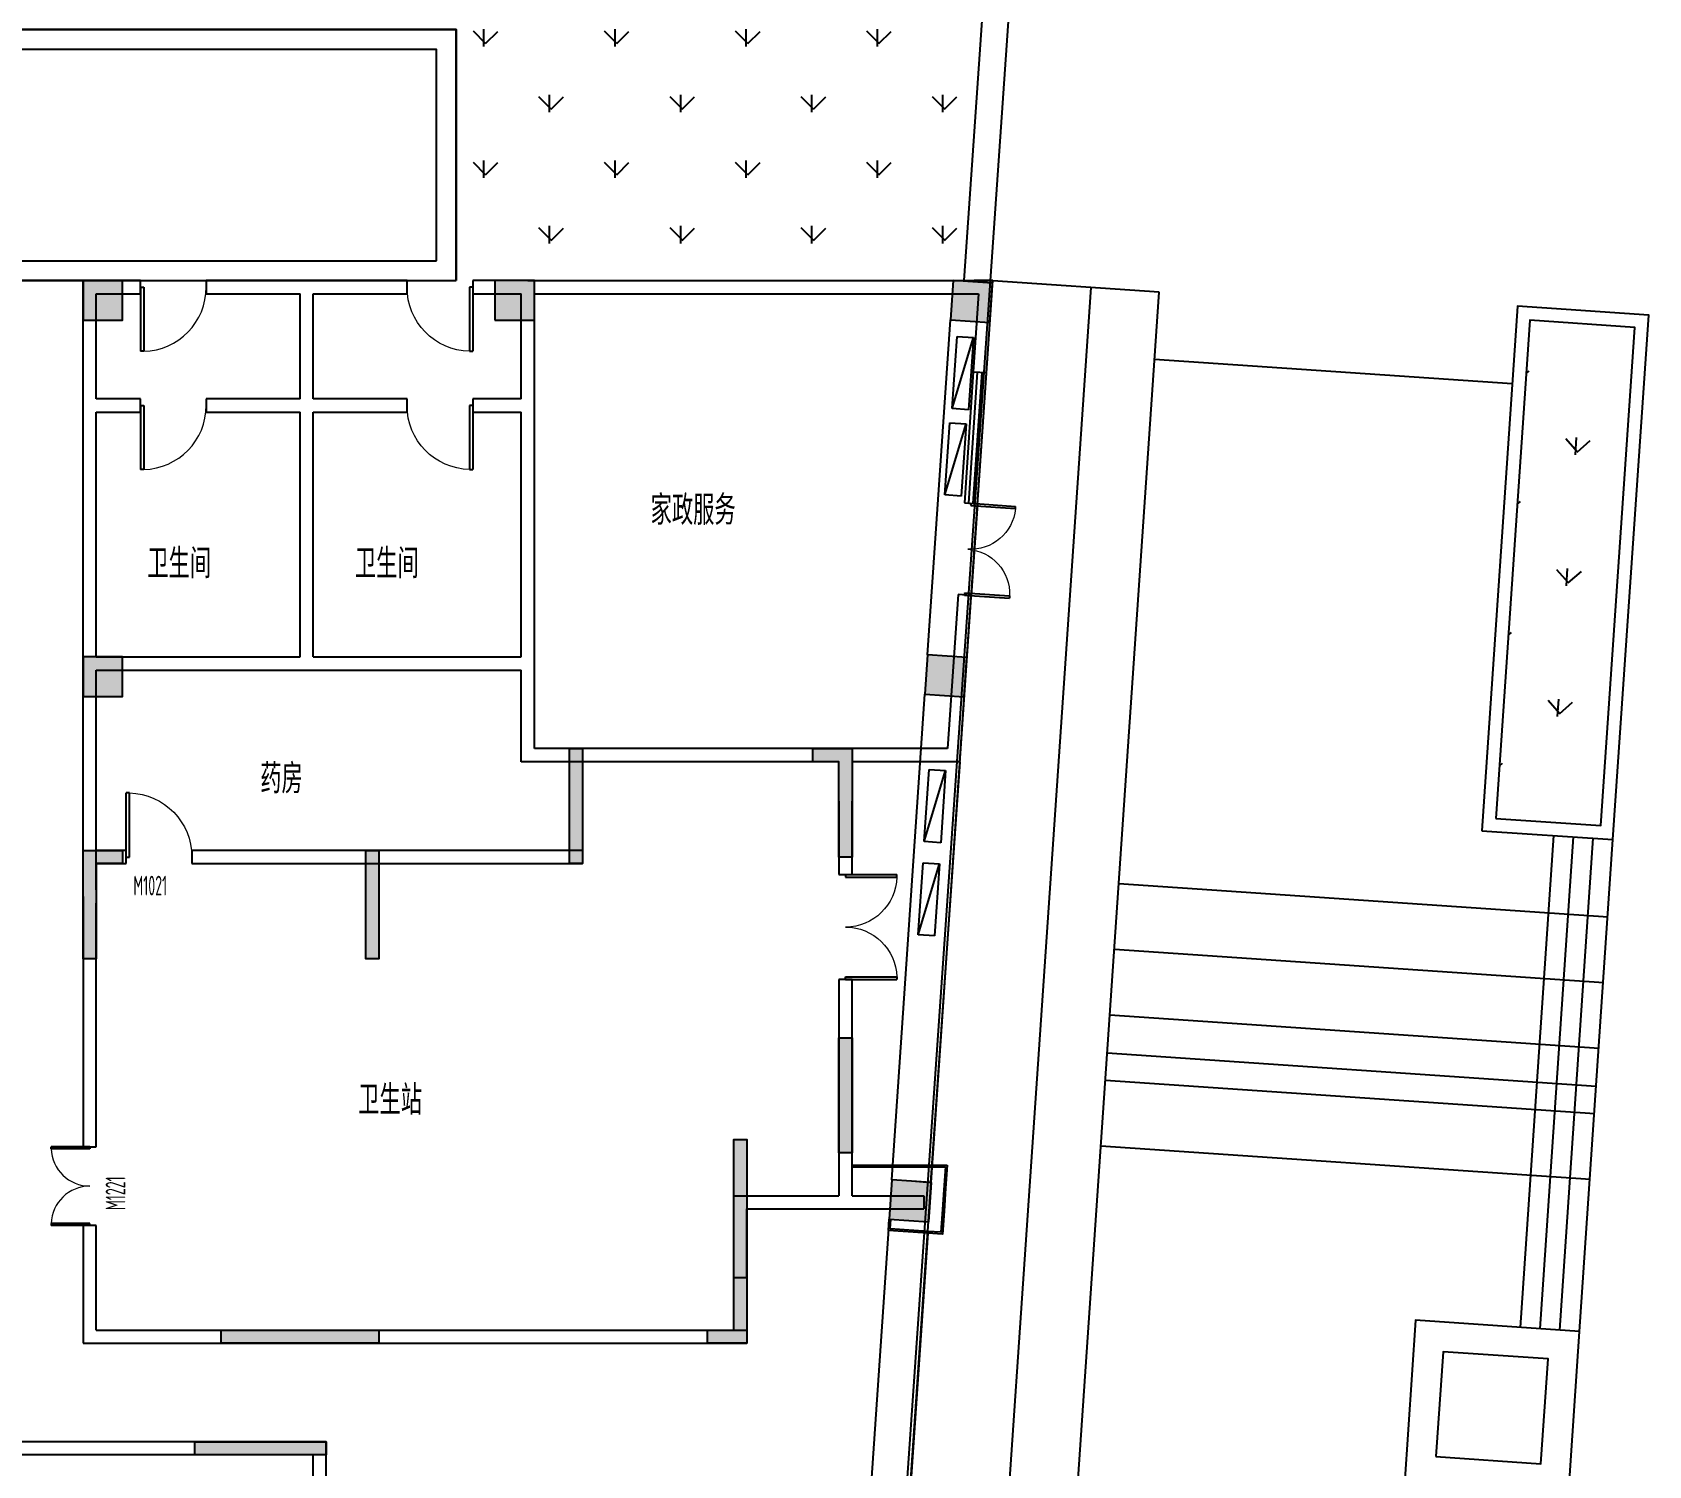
# Model space of a CAD drawing. Header units: millimetres. Extents: x 36720183 to 38160956, y 58934012 to 60388477.
# Drawn here: x 37351590 to 37376183, y 59290355 to 59312169 of the extents above; entities that cross this region are included whole.
import ezdxf

# ---------------------------------------------------------------- set-up
doc = ezdxf.new("R2010")
doc.units = ezdxf.units.MM
doc.header["$LTSCALE"] = 1000
doc.header["$MEASUREMENT"] = 0
doc.linetypes.add('DASH', pattern=[0.35, 0.25, -0.1])
for name, color, linetype in [('@ 绿化', 8, 'Continuous'), ('@YL', 2, 'Continuous'), ('@园建', 1, 'Continuous'), ('@围墙', 5, 'Continuous'), ('@铺装', 2, 'Continuous'), ('Axis', 6, 'Continuous'), ('C_Hatch', 41, 'Continuous'), ('C_Wall', 6, 'Continuous'), ('COLUMN', 9, 'Continuous'), ('PUB_HATCH', 8, 'Continuous'), ('STAIR', 2, 'Continuous'), ('TEXT', 1, 'Continuous'), ('WALL', 4, 'Continuous'), ('WINDOW', 2, 'Continuous'), ('WINDOW_TEXT', 3, 'Continuous'), ('空调', 115, 'Continuous'), ('裙楼挑廊', 7, 'Continuous'), ('首层轮廓', 6, 'Continuous')]:
    doc.layers.add(name, color=color, linetype=linetype)
doc.styles.get("Standard").update_dxf_attribs({"font": 'gbenor.shx', "bigfont": 'gbcbig.shx'})

# ---------------------------------------------------------------- blocks, each defined once
blk = doc.blocks.new('$DorLib2D$00000001')
for p, q in [((0.45, 0.9750000000000001), (0.5000000000000002, 0.9750000000000001)), ((0.45, 0), (0.45, 0.9750000000000001)), ((0.5, 0), (0.5, 0.9750000000000001)), ((0.5, 0), (0.45, 0))]:
    blk.add_line(p, q)
at = {"lineweight": 13}
blk.add_arc((0.475, 0), 0.975, 91.4692835813538, 180, dxfattribs=at)
blk = doc.blocks.new('$DorLib2D$00000002')
for p, q in [((-0.5, -5.684341886080802e-17), (-0.5000000000000007, 0.4875)), ((-0.4750000000000007, 0.4875), (-0.5000000000000007, 0.4875)), ((-0.475, -2.842170943040401e-17), (-0.4750000000000007, 0.4875)), ((0.475, -2.842170943040401e-17), (0.4750000000000007, 0.4875)), ((0.4750000000000007, 0.4875), (0.5000000000000007, 0.4875)), ((0.5, -5.684341886080802e-17), (0.5000000000000007, 0.4875)), ((-0.5, -5.684341886080802e-17), (-0.475, -2.842170943040401e-17)), ((0.5, -5.684341886080802e-17), (0.475, -2.842170943040401e-17))]:
    blk.add_line(p, q)
at = {"lineweight": 13}
for centre, start, end in [((-0.4875, -4.263256414560601e-17), 0, 88.53071641864632), ((0.4875, -4.263256414560601e-17), 91.4692835813537, 180)]:
    blk.add_arc(centre, 0.4875, start, end, dxfattribs=at)
blk = doc.blocks.new('_FZH')
blk.add_lwpolyline([(-0.499999999992724, -0.4999999999854481), (0.499999999992724, -0.4999999999854481), (0.499999999992724, 0.5000000000145519), (-0.499999999992724, 0.5000000000145519)], close=True)
at = {"layer": 'PUB_HATCH'}
blk.add_solid([(-0.499999999992724, -0.4999999999854481), (0.499999999992724, -0.4999999999854481), (-0.499999999992724, 0.5000000000145519), (0.499999999992724, 0.5000000000145519)], dxfattribs=at)
blk = doc.blocks.new('ds1213')
at = {"layer": '空调', "linetype": 'DASH', "ltscale": 1000}
blk.add_lwpolyline([(8431959.488748034, 364790.3195485603), (8431959.48874805, 365040.3195484038), (8433059.48874808, 365040.319548687), (8433059.488748109, 364790.3195485976)], close=True, dxfattribs=at)
blk.add_lwpolyline([(8431959.48874805, 365040.3195484038), (8433059.488748109, 364790.3195485976)], dxfattribs=at)
blk = doc.blocks.new('T5T6scpm')
at = {"layer": 'C_Hatch'}
h = blk.add_hatch(color=6, dxfattribs=at)
h.paths.add_polyline_path([(344544.7891936302, 42811.43047029525), (344544.7891936302, 43611.43047029525), (344344.7891936302, 43611.43047029525), (344344.7891936302, 42611.43047029525), (345994.7890982628, 42611.43047029525), (345994.7890982628, 42811.43047029525)])
h.paths.add_polyline_path([(348794.7891939655, 50211.43008909374), (350444.789193593, 50211.43008909374), (350444.789193593, 50411.430089131), (348794.7891939655, 50411.430089131)])
h.paths.add_polyline_path([(338344.7891945541, 57911.43008910865), (338344.7891945541, 55111.43008882552), (338544.7891945541, 55111.43008882552), (338544.7891945541, 57911.43008910865)])
h.paths.add_polyline_path([(337244.7891945541, 54811.43008910865), (337044.8374272808, 54811.42866165936), (337044.7891945541, 52411.43008882552), (337644.7891945541, 52411.43008882552), (337644.7891945541, 52611.43008882552), (337244.7891945541, 52611.43008882552)])
h.paths.add_polyline_path([(341444.7891945541, 58611.43008882552), (339944.7891943753, 58611.43008882552), (339944.7891943753, 58411.43008882552), (341444.7891945541, 58411.43008882552)])
h.paths.add_polyline_path([(363044.7891941816, 41511.43047029525), (363044.7891941816, 41711.43047029525), (363444.7891941816, 41711.43047029525), (363444.7891941816, 44611.34540254623), (363644.7891941816, 44611.34540254623), (363644.7891941816, 41511.43047029525)])
h.paths.add_polyline_path([(351344.7479950786, 47711.43007402122), (351344.7891936302, 48811.43008882552), (349344.7891936302, 48811.43008882552), (349344.7891936302, 48111.43027956039), (349144.7891936302, 48111.43027956039), (349144.7891936302, 48811.43008882552), (349144.7891936302, 49011.43008882552), (349344.7891936302, 49011.43008882552), (351544.7891936302, 49011.43008882552), (351544.7479950786, 47711.43007402122)])
h.paths.add_polyline_path([(353544.8715910912, 49011.43008898199), (354144.8715910912, 49011.43008898199), (354144.8715910912, 48811.43008898199), (353744.8715910912, 48811.43008898199), (353744.8715910912, 47361.52011568099), (353544.8715910912, 47361.52011568099)])
h.paths.add_polyline_path([(348444.7891936302, 32411.43008882552), (348444.7891936302, 33011.43085176498), (348244.7891936302, 33011.43085176498), (348244.7891936302, 32611.43008882552), (346744.7891824543, 32611.43008882552), (346744.7891824543, 32411.43008882552)])
h.paths.add_polyline_path([(344344.7891936302, 39111.43085176498), (344344.7891936302, 38911.43085176498), (343944.7891936302, 38911.43085176498), (343944.7891936302, 36911.43008878082), (343744.7891936302, 36911.43008878082), (343744.7891936302, 39111.43085176498)])
h.paths.add_polyline_path([(351344.7891936302, 46211.43027956039), (351344.7891936302, 43811.43037492782), (351544.7891936302, 43811.43037492782), (351544.7891936302, 46211.43027956039)])
h.paths.add_polyline_path([(332044.7891936302, 50111.43008882552), (332644.7891936302, 50111.43008882552), (332644.7891936302, 49911.43008882552), (332244.7891936302, 49911.43008882552), (332244.7891936302, 48461.43027956039), (332044.7891936302, 48461.43027956039)])
h.paths.add_polyline_path([(361144.8715910912, 50561.34540254623), (361144.7891935781, 48811.43008898199), (360944.7891935781, 48811.43008898199), (360944.8715910912, 50561.34540254623)])
h.paths.add_polyline_path([(364644.8715910912, 50561.34540254623), (365244.8715910912, 50561.34540254623), (365244.8715910912, 48911.34540254623), (365044.8715910912, 48911.34540254623), (365044.8715910912, 50361.34540254623), (364644.8715910912, 50361.34540254623)])
h.paths.add_polyline_path([(350744.7891936302, 57911.43008892238), (350744.7891936302, 55111.43008882552), (350544.7891936302, 55111.43008882552), (350544.7891936302, 57911.43008892238)])
h.paths.add_polyline_path([(351844.7891936302, 54811.43008910865), (352044.7891936302, 54811.43008910865), (352044.7891936302, 52411.43008882552), (351444.7891936302, 52411.43008882552), (351444.7891936302, 52611.43008882552), (351844.7891936302, 52611.43008882552)])
h.paths.add_polyline_path([(358044.7861418724, 49011.43008898199), (358044.7861418724, 47361.52011568099), (357844.7861418724, 47361.52011568099), (357844.7861418724, 49011.43008898199)])
h.paths.add_polyline_path([(365244.8715910912, 46161.34535486251), (365244.8715910912, 44411.34540254623), (365044.8715910912, 44411.34540254623), (365044.8715910912, 46161.34535486251)])
h.paths.add_polyline_path([(347644.7891936302, 58611.43008882552), (349144.789193809, 58611.43008882552), (349144.789193809, 58411.43008882552), (347644.7891936302, 58411.43008882552)])
h.paths.add_polyline_path([(346444.7891936302, 41711.43047029525), (348044.7891936302, 41711.43047029525), (348044.7891936302, 41511.43047029525), (346444.7891936302, 41511.43047029525)])
h.paths.add_polyline_path([(355644.7861418724, 41711.43047029525), (358044.7861418724, 41711.43047029525), (358044.7861418724, 41511.43047029525), (355644.7861418724, 41511.43047029525)])
h.paths.add_polyline_path([(347144.7891936302, 48511.43027956039), (347144.7891936302, 47911.43027956039), (346944.7891936302, 47911.43027956039), (346944.7891936302, 48311.43027956039), (344344.7891936302, 48311.43027956039), (344344.7891936302, 48511.43027956039)])
h.paths.add_polyline_path([(344644.7891940027, 54711.43008882552), (344644.7891940027, 52311.43008887023), (344444.7891940027, 52311.43008887023), (344444.7891940027, 54711.43008882552)])
h.paths.add_polyline_path([(358844.7861418724, 36311.43085176498), (358844.7891011536, 33111.43008882552), (358644.7891011536, 33111.43008882552), (358644.7861418724, 36311.43085176498)])
h.paths.add_polyline_path([(359744.7861418724, 38911.43085176498), (359344.792245388, 38911.43085176498), (359344.792245388, 39111.43085176498), (359944.7861418724, 39111.43085176498), (359944.7861418724, 36911.43008878082), (359744.7861418724, 36911.43008878082)])
h.paths.add_polyline_path([(355244.7861418724, 40011.43047029525), (357244.7861418724, 40011.43047029525), (357244.7861418724, 39811.43047029525), (355244.7861418724, 39811.43047029525)])
h.paths.add_polyline_path([(346444.7891936302, 40011.43047029525), (348444.7891936302, 40011.43047029525), (348444.7891936302, 39811.43047029525), (346444.7891936302, 39811.43047029525)])
h.paths.add_polyline_path([(345044.7891936302, 36311.43085176498), (345044.7891936302, 33111.43008882552), (344844.7891936302, 33111.43008882552), (344844.7891936302, 36311.43085176498)])
h.paths.add_polyline_path([(342144.7891936228, 44261.4304703474), (342344.7891936228, 44261.4304703474), (342344.7891936302, 42611.43047029525), (341744.7891936302, 42611.43047029525), (341744.7891936302, 42811.43047029525), (342144.7891936302, 42811.43047029525)])
h.paths.add_polyline_path([(334744.7891936302, 42811.43047029525), (334744.7891936302, 41061.43047029525), (334544.7891936302, 41061.43047029525), (334544.7891936302, 42811.43047029525)])
h.paths.add_polyline_path([(330644.7891936302, 47211.43027956039), (330644.7891936302, 45461.43038088828), (330444.7891936302, 45461.43038088828), (330444.7891936302, 47211.43027956039)])
h.paths.add_polyline_path([(330644.7891936302, 41261.43047029525), (331044.7891936302, 41261.43047029525), (331044.7891936302, 41061.43047029525), (330444.7891936302, 41061.43047029525), (330444.7891936302, 42711.43047029525), (330644.7891936302, 42711.43047029525)])
h.paths.add_polyline_path([(338044.7891941816, 50111.42055208236), (338044.7891941816, 48511.42055208236), (337844.7891941816, 48511.42055208236), (337844.7891941816, 49911.42055208236), (337194.661020726, 49911.43009159714), (337194.661020726, 50111.43009159714)])
h.paths.add_polyline_path([(355244.7891936302, 32411.43008882552), (356944.7891818881, 32411.43008882552), (356944.7891818881, 32611.43008882552), (355444.7891936302, 32611.43008882552), (355444.7891936302, 33011.43085176498), (355244.7891936302, 33011.43085176498)])
at = {"layer": '@铺装', "color": 6, "ltscale": 0.2}
for p, q in [((367152.0353509858, 54287.39704065025), (367057.0199296847, 52890.62552733719)), ((365796.4996775016, 43229.57094827294), (365807.9846584722, 43397.83076290041)), ((365823.1452067196, 43252.82641904056), (365832.9266227484, 43396.12828874588)), ((366396.8291615024, 43213.66823191941), (365823.1452067196, 43252.82641904056))]:
    blk.add_line(p, q, dxfattribs=at)
for points in [[(367383.9885329083, 57682.5945353359), (367099.8635554239, 57682.59452158213)], [(367364.6474691853, 57399.12861846387), (367383.9885329083, 57682.5945353359)], [(365244.8715864047, 44220.97437802702), (365991.0814141035, 44220.97437745333), (365991.0814141035, 44220.97437745333), (366341.0814141184, 44220.97437745333), (366341.0814139321, 44220.97435349971), (366691.0814141035, 44220.9743533805)], [(365244.8715863898, 44195.97437745333), (366016.0814141035, 44195.97437745333), (366016.0814141035, 44195.97437745333), (366316.0814141035, 44195.97437745333), (366316.0814139172, 44195.97435351461), (366664.3175239488, 44195.97435328364)], [(366691.0814141035, 44220.9743533805), (366667.2560976371, 43871.78621742129), (366667.2560976371, 43871.78621742129), (366643.4307811633, 43522.59808144718), (366643.4307572767, 43522.59808326513), (366619.6054406762, 43173.409947142), (365796.4996775016, 43229.57094827294)], [(366664.3175239488, 44195.97435328364), (366640.6122796014, 43848.54601603001), (366640.6122796014, 43848.54601603001), (366620.190579772, 43549.24189949781), (366620.1905559003, 43549.2419013083), (366596.3652391955, 43200.05376536399), (366396.8291615024, 43213.66823191941)], [(366447.7572654486, 43955.22627466917), (366148.0138221085, 43976.08690670133)], [(366426.9616997838, 43656.41817808151), (366447.7572654486, 43955.22627466172)], [(366406.6161956564, 43357.10887208581), (366430.8653037399, 43712.50842761248)]]:
    blk.add_lwpolyline(points, dxfattribs=at)
at = {"layer": 'Axis', "color": 6}
for p, q in [((360944.7986039072, 49011.29372775555), (360944.7986039072, 50561.34559296072)), ((363644.7891936228, 44411.43026438355), (363644.7891936228, 41511.43026447296))]:
    blk.add_line(p, q, dxfattribs=at)
blk.add_lwpolyline([(353544.7891902775, 57682.59453338385), (350744.789193064, 57682.59453631938)], dxfattribs=at)
at = {"layer": 'C_Wall', "color": 6}
for points in [[(361144.8715910912, 50561.34540254623), (361144.7891935781, 48811.43008898199), (360944.7891935781, 48811.43008898199), (360944.8715910912, 50561.34540254623)], [(358044.7861418724, 49011.43008898199), (358044.7861418724, 47361.52011568099), (357844.7861418724, 47361.52011568099), (357844.7861418724, 49011.43008898199)], [(365244.8715910912, 46161.34535486251), (365244.8715910912, 44411.34540254623), (365044.8715910912, 44411.34540254623), (365044.8715910912, 46161.34535486251)], [(363044.7891941816, 41511.43047029525), (363044.7891941816, 41711.43047029525), (363444.7891941816, 41711.43047029525), (363444.7891941816, 44611.34540254623), (363644.7891941816, 44611.34540254623), (363644.7891941816, 41511.43047029525)], [(355644.7861418724, 41711.43047029525), (358044.7861418724, 41711.43047029525), (358044.7861418724, 41511.43047029525), (355644.7861418724, 41511.43047029525)], [(355244.7861418724, 40011.43047029525), (357244.7861418724, 40011.43047029525), (357244.7861418724, 39811.43047029525), (355244.7861418724, 39811.43047029525)]]:
    blk.add_lwpolyline(points, close=True, dxfattribs=at)
for points in [[(364644.8715910912, 50561.34540254623), (365244.8715910912, 50561.34540254623), (365244.8715910912, 48911.34540254623), (365044.8715910912, 48911.34540254623), (365044.8715910912, 50361.34540254623), (364644.8715910912, 50361.34540254623), (364644.8715910912, 50561.34540254623)], [(353544.8715910912, 49011.43008898199), (354144.8715910912, 49011.43008898199), (354144.8715910912, 48811.43008898199), (353744.8715910912, 48811.43008898199), (353744.8715910912, 47361.52011568099), (353544.8715910912, 47361.52011568099), (353544.8715910912, 49011.43008898199)]]:
    blk.add_lwpolyline(points, dxfattribs=at)
at = {"layer": 'STAIR', "color": 6}
for points in [[(366884.4436200261, 50361.32717207819), (366438.6553884447, 43955.85971940309)], [(366447.3221120834, 43955.72646609694), (366406.4728032425, 43357.11862634867)], [(366394.9822938144, 43188.73611950874), (366116.7448330671, 39111.43028436601)]]:
    blk.add_lwpolyline(points, dxfattribs=at)
at = {"layer": 'WALL', "color": 6}
for p, q in [((354416.9979049414, 57682.59452886879), (353544.7891379222, 57682.59448679537)), ((353544.789191559, 55782.59453225881), (353544.7891379222, 57682.59448679537)), ((354416.9979050532, 57482.5945667699), (354416.9979049414, 57682.59452886879)), ((356944.7891911417, 57682.5945340544), (355416.9979049414, 57682.59454277158)), ((355416.9979049414, 57682.59454277158), (355416.9979050532, 57482.59456731379)), ((358472.5804049447, 57682.59455414861), (356944.7891911417, 57682.5945340544)), ((358472.580405049, 57482.5945244506), (358472.5804049447, 57682.59455414861)), ((360309.8042873666, 57682.59453587234), (359472.5804049447, 57682.59455469251)), ((359472.5804049447, 57682.59455469251), (359472.5804050565, 57482.59452499449)), ((360309.8042873666, 57682.59453587234), (367383.9802310392, 57682.59451816976)), ((367287.7688675523, 56282.74524851143), (367383.9802310392, 57682.59451816976)), ((353744.7892763466, 57482.59456313401), (354416.9979050532, 57482.5945667699)), ((353744.7892766744, 55882.59449109435), (353744.7892763466, 57482.59456313401)), ((355416.9979050532, 57482.59456731379), (356844.7890970334, 57482.5945648104)), ((356844.7890973538, 55882.59449277073), (356844.7890970334, 57482.5945648104)), ((357044.7892355323, 57482.59455935657), (358472.580405049, 57482.5945244506)), ((357044.7892358601, 55882.5945308134), (357044.7892355323, 57482.59455935657)), ((359472.5804050565, 57482.59452499449), (360209.8042934313, 57482.59456107765)), ((360209.8042937592, 55882.59453253448), (360209.8042934313, 57482.59456107765)), ((360409.8042931706, 57482.59452435374), (367169.8690359294, 57482.59452800453)), ((360409.8042877838, 55782.59453588724), (360409.8042931706, 57482.59452435374)), ((367169.8690359294, 57482.59452800453), (367088.2327759117, 56296.35977437347)), ((367088.2327759117, 56296.35977437347), (367287.7688675523, 56282.74524851143)), ((354416.9979059175, 55882.59453611821), (353744.7892766744, 55882.59449109435)), ((354416.9979060292, 55682.59452520311), (354416.9979059175, 55882.59453611821)), ((356844.7890973538, 55882.59449277073), (355416.9979059175, 55882.5945366621)), ((355416.9979059175, 55882.5945366621), (355416.9979060218, 55682.59452573955)), ((358472.5804059133, 55882.59455371648), (357044.7892358601, 55882.5945308134)), ((358472.5804060251, 55682.59452924132), (358472.5804059133, 55882.59455371648)), ((360209.8042937592, 55882.59453253448), (359472.5804059207, 55882.59455426037)), ((359472.5804059207, 55882.59455426037), (359472.5804060251, 55682.59452978522)), ((353544.7891923487, 51856.4182209), (353544.789191559, 55782.59453225881)), ((353744.7891680896, 55682.59456730634), (354416.9979060292, 55682.59452520311)), ((353744.7891688347, 51956.41821233183), (353744.7891680896, 55682.59456730634)), ((355416.9979060218, 55682.59452573955), (356844.7892295867, 55682.59456899017)), ((356844.7892303318, 51956.41821401566), (356844.7892295867, 55682.59456899017)), ((357044.7891627848, 55682.59453655034), (358472.5804060251, 55682.59452924132)), ((357044.7891635299, 51956.41823675483), (357044.7891627848, 55682.59453655034)), ((359472.5804060251, 55682.59452978522), (360209.8043110073, 55682.59453824908)), ((360209.8043117523, 51956.41823846102), (360209.8043110073, 55682.59453824908)), ((360409.8042885736, 51856.41822454333), (360409.8042877838, 55782.59453588724)), ((366857.4824382439, 52904.21960644424), (366697.6247831061, 50561.3271895647)), ((367057.0185298845, 52890.6050805971), (366857.4824382439, 52904.21960644424)), ((366884.4436200261, 50361.32717208564), (367057.0185298845, 52890.6050805971)), ((353744.7891688347, 51956.41821233183), (356844.7892303318, 51956.41821401566)), ((357044.7891635299, 51956.41823675483), (360209.8043117523, 51956.41823846102)), ((353544.7891930565, 48311.418193914), (353544.7891923487, 51856.4182209)), ((353744.7891656905, 48411.41820775717), (353744.78916502, 51756.41821280122)), ((353744.78916502, 51756.41821280122), (356944.7890825421, 51756.41822270304)), ((356944.7890825495, 51756.41822270304), (360209.8042016029, 51756.41824419051)), ((360209.8042018712, 50361.32717961073), (360209.8042016029, 51756.41824419051)), ((360409.804311268, 50561.32713203877), (360409.8042885736, 51856.41822454333)), ((365144.8174473867, 50561.32717376947), (360409.8043112606, 50561.32713203877)), ((366697.6247831061, 50561.3271895647), (365144.8174475357, 50561.32717376947)), ((365044.817450501, 50361.32719082385), (360209.8042018712, 50361.32717961073)), ((366884.4436200261, 50361.32717207819), (365244.8174099624, 50361.32720925659)), ((365044.7892028466, 49761.41819803417), (365044.7891994268, 48645.36233145744)), ((365244.8148634583, 48645.36233172566), (365244.789162308, 49761.4182164669)), ((354199.5146560445, 49011.41182002425), (353744.706740737, 49011.41182495654)), ((354199.5146556869, 48811.41181054711), (354199.5146560445, 49011.41182002425)), ((361144.7067690492, 49011.41179760545), (355199.5143435448, 49011.41181632876)), ((355199.5143435448, 49011.41181632876), (355199.5143431872, 48811.41181135178)), ((353744.7067680508, 48811.41179164499), (354199.5146556869, 48811.41181054711)), ((355199.5143431872, 48811.41181135178), (361144.7067686915, 48811.41179760545)), ((365044.7891969606, 48645.36233146489), (365244.7891995013, 48645.36233172566)), ((353544.7891930565, 48311.418193914), (353544.7891878709, 44502.79547210783)), ((353744.7891717255, 44502.79547215253), (353744.7891930044, 48211.41817444563)), ((365244.7892015204, 47045.36264422536), (365044.7891989797, 47045.36264396459)), ((365044.7891952991, 47045.36264396459), (365044.7892104164, 43756.41821045429)), ((365244.7891698778, 43756.41815939546), (365244.8363001496, 47045.36249096692)), ((353544.7891878709, 44502.79547210783), (353744.7891717255, 44502.79547215253)), ((363444.7891937271, 42511.0063495785), (363444.7891231999, 43756.41821166873)), ((363444.7891231999, 43756.41821166873), (365044.7892104164, 43756.41821045429)), ((363644.7891937271, 42511.00634893775), (363644.7890212461, 43556.41821128875)), ((363644.7890212461, 43556.41821128875), (365144.7891954929, 43556.41817134619)), ((365144.7891954929, 43556.41817134619), (366337.3049634993, 43556.41817043722)), ((365244.7891698778, 43756.41815939546), (366337.3049636483, 43756.41817043722)), ((366337.3049636483, 43756.41817043722), (366337.3049634993, 43556.41817043722)), ((353744.7891719639, 43302.79547215253), (353544.7891881615, 43302.79547210783)), ((353544.7891881615, 43302.79547210783), (353544.7891931683, 41511.41222583503)), ((353744.7891882807, 41711.41220291704), (353744.7891719639, 43302.79547215253)), ((363444.7891937271, 42511.0063495785), (363644.7891937271, 42511.00634893775)), ((353744.7891944274, 41711.41220290959), (363644.8715907112, 41711.4122151956)), ((353544.7891948521, 41511.41222582757), (363644.8715907112, 41511.4122151956)), ((357244.7861414924, 40011.41261142492), (352009.8044263572, 40011.41263884306)), ((357244.7861608341, 39111.60467130691), (357244.7860735655, 40012.14794368297)), ((357044.7860652357, 39811.41261147708), (352209.8042335808, 39811.41261326522)), ((357044.7860621139, 38911.41260004044), (357044.7860714868, 39812.1775425747))]:
    blk.add_line(p, q, dxfattribs=at)
at = {"layer": 'WINDOW', "color": 6}
for p, q in [((367088.2327759117, 56296.35977437347), (366952.4964315146, 54300.97101584822)), ((367019.0094092339, 54296.44647077471), (367154.7457291707, 56291.83523096144)), ((367085.5223135874, 54291.92193069309), (367221.2586824298, 56287.31068754941)), ((367152.0352912992, 54287.39738561213), (367287.7716356888, 56282.78614413738)), ((366952.4964315146, 54300.97101584822), (367152.0352912992, 54287.39738561213))]:
    blk.add_line(p, q, dxfattribs=at)
at = {"layer": '裙楼挑廊', "color": 6, "linetype": 'DASH', "ltscale": 1000}
for p, q in [((366394.1015838981, 51989.83587584645), (366740.6358714998, 57084.05790546536)), ((365848.7055318579, 43996.44734339416), (366353.3807105124, 51391.2192953527)), ((365807.9846584722, 43397.83076290041), (365490.797448419, 38750.90437398106))]:
    blk.add_line(p, q, dxfattribs=at)
at = {"layer": '首层轮廓', "color": 6}
for p, q in [((360944.7891936228, 48811.41179806739), (360944.7891936228, 49961.41816245764)), ((357844.7891936228, 48411.41816748679), (357844.7891936228, 48411.41816236079))]:
    blk.add_line(p, q, dxfattribs=at)
at = {"layer": 'COLUMN', "color": 6, "xscale": 599.9999999767169, "yscale": 599.9999999767169, "zscale": 599.9999999767169}
for p in [(353844.7891902626, 57382.5945333913), (360109.8042983785, 57382.59453694522), (353844.7891914696, 51656.41817975789)]:
    blk.add_blockref('_FZH', p, dxfattribs=at)
at = {"layer": 'COLUMN', "color": 6, "xscale": 599.9999999767169, "yscale": 599.9999999767169, "zscale": 599.9999999767169, "rotation": 356.1084516548415}
for p in [(367061.4798349589, 57362.92581359297), (366673.0494374558, 51670.16714890301), (366127.6533854157, 43676.77861645073)]:
    blk.add_blockref('_FZH', p, dxfattribs=at)
at = {"layer": 'WINDOW', "color": 6}
for name, p, xscale, yscale, zscale, rotation in [('$DorLib2D$00000001', (354916.9979725033, 57582.59453322738), 1000, 1000, -1000, 180.000000030917), ('$DorLib2D$00000001', (358972.5804106146, 57582.59453488141), -1000, 1000, 1000, 180.0000000309539), ('$DorLib2D$00000001', (354916.9979715273, 55782.59453322738), 1000, 1000, -1000, 180.000000030917), ('$DorLib2D$00000001', (358972.5804115906, 55782.59453488141), -1000, 1000, 1000, 180.0000000309539), ('$DorLib2D$00000002', (367004.7581898868, 53595.79835275561), -1400, 1400, 1400, 266.1084499972247), ('$DorLib2D$00000001', (354699.5143827945, 48911.41180923581), -1000, 1000, 1000, 359.9999998966364), ('$DorLib2D$00000002', (365144.7891912982, 47845.36249084026), -1600, 1600, 1600, 270.0000000722371), ('$DorLib2D$00000002', (353644.7891939357, 43902.79543928057), 1200, 1200, 1200, 90.00000001146154)]:
    blk.add_blockref(name, p, dxfattribs=dict(at, xscale=xscale, yscale=yscale, zscale=zscale, rotation=rotation))
at = {"layer": '空调', "color": 6, "linetype": 'DASH', "ltscale": 1000, "rotation": 86.0967072286003}
for p in [(156974.6815972626, -8381514.611999348), (156862.9040116146, -8382828.598676465), (156551.329172641, -8388103.583678536), (156457.235118635, -8389522.668991968)]:
    blk.add_blockref('ds1213', p, dxfattribs=at)
at = {"layer": 'TEXT', "color": 6}
for s, p in [('家政服务', (362178.2493650168, 53965.99975217134)), ('卫生间', (354520.4768173844, 53151.82147800922)), ('卫生间', (357679.3256427199, 53151.82147800922)), ('药房', (356239.0831662789, 49878.07478834689)), ('卫生站', (357728.9362046495, 44990.09027688205))]:
    blk.add_text(s, height=450, dxfattribs=at).set_placement(p)
at = {"layer": 'WINDOW_TEXT', "color": 6, "width": 0.6}
blk.add_text('M1021', height=300, dxfattribs=at).set_placement((354309.2248868346, 48325.99713519216))
blk.add_text('M1221', height=300, rotation=90, dxfattribs=at).set_placement((354187.5908951461, 43538.97253327072))

msp = doc.modelspace()

# ---------------------------------------------------------------- hatches: boundary and pattern name
at = {"layer": '@ 绿化', "linetype": 'Continuous'}
h = msp.add_hatch(dxfattribs=at)
h.set_pattern_fill('GRASS', color=256, scale=500, style=0)
h.set_pattern_definition([(90, (0, 0), (-997.7954749999999, 997.7954750000001), [264.58066, -1731.01015]), (45, (0, 0), (-997.7961550815103, 997.7961550815104), [264.58066, -1146.51615]), (135, (0, 0), (-997.7961550815104, -997.7961550815103), [264.58066, -1146.51615])])
edge = h.paths.add_edge_path()
edge.add_line((37358040.92171356, 59308389.48986048), (37358040.92171356, 59312209.66605668))
edge.add_line((37358040.92171356, 59312209.66605668), (37346663.15025137, 59312209.66605676))
edge.add_line((37346663.15025137, 59312209.66605676), (37346663.15025138, 59313255.50556225))
edge.add_arc((37341459.12231519, 59325343.63868459), 13160.73208998039, 293.2922242958213, 354.2887638515263)
edge.add_line((37354554.52549775, 59324033.94993128), (37357054.52549775, 59324033.94993128))
edge.add_line((37357054.52549775, 59324033.94993128), (37357054.52549775, 59326533.94993127))
edge.add_line((37357054.52549775, 59326533.94993127), (37361054.52549775, 59326533.94993127))
edge.add_line((37361054.52549775, 59326533.94993127), (37361054.52549775, 59324033.94993128))
edge.add_line((37361054.52549775, 59324033.94993128), (37363554.52549775, 59324033.94993128))
edge.add_line((37363554.52549775, 59324033.94993128), (37363554.52549775, 59326533.94993128))
edge.add_line((37363554.52549775, 59326533.94993128), (37367024.54599573, 59326532.1747464))
edge.add_line((37367024.54599573, 59326532.1747464), (37365765.83664379, 59308369.60360238))
edge.add_line((37365765.83664379, 59308369.60360238), (37358040.92171356, 59308389.48986048))
h = msp.add_hatch(dxfattribs=at)
h.set_pattern_fill('GRASS', color=256, scale=500, angle=-3.89154840466605, style=0)
h.set_pattern_definition([(86.10845159533395, (-3945068.82671722, 2674516.817597382), (-927.7763523903845, 1063.213365137094), [264.58066, -1731.01015]), (41.10845159533395, (-3945068.82671722, 2674516.817597382), (-927.7769847479756, 1063.214089806397), [264.58066, -1146.51615]), (131.1084515953339, (-3945068.82671722, 2674516.817597382), (-1063.214089806397, -927.7769847479756), [264.58066, -1146.51615])])
h.paths.add_polyline_path([(37373858.19598228, 59300203.92321272), (37375454.50686355, 59300095.33421537), (37375970.304601, 59307677.81090139), (37374373.99371973, 59307786.39989875)])

# ---------------------------------------------------------------- linework, layer by layer
at = {"layer": '@YL', "color": 8}
msp.add_line((37367946.32641276, 59296636.66010616), (37375385.26993193, 59296130.62620787), dxfattribs=at)
msp.add_line((37367946.32641276, 59296636.66010616), (37375385.26993193, 59296130.62620787), dxfattribs=at)
at = {"layer": '@YL'}
msp.add_lwpolyline([(37358040.92171356, 59308389.48986048), (37358040.92171354, 59312209.66605668), (37346663.15025137, 59312209.66605662), (37346663.15025138, 59313255.50556225, -0.1013095932767252), (37341554.52549775, 59312209.66605668), (37337163.13050243, 59312209.66605669), (37334163.13050243, 59312209.66605669), (37334163.13050243, 59309318.32558557), (37337163.13051694, 59309318.32558557), (37337163.13050243, 59310818.32558557), (37346663.15024729, 59310818.20051819), (37346663.15024729, 59309318.32539488), (37349563.13050168, 59309318.32539488), (37349563.1305007, 59308389.48984237), (37358040.92171356, 59308389.48984237)], format="xyb", dxfattribs=at)
at = {"layer": '@YL', "color": 8}
msp.add_lwpolyline([(37357740.92171356, 59308689.48984237), (37357740.92171354, 59311909.66605668), (37346363.15025137, 59311909.66605662), (37346363.15025138, 59312809.37864151, -0.0927472260517529), (37341554.52549775, 59311909.66605668), (37337163.13050243, 59311909.66605669), (37334463.13050243, 59311909.66605669), (37334463.13050243, 59309621.30330641), (37336863.09437, 59309645.00765396), (37336863.13974089, 59311118.32953496), (37346963.15024729, 59311118.19656873), (37346963.15024729, 59309618.32539488), (37349863.13050199, 59309618.32539488), (37349863.13050102, 59308689.48984237)], format="xyb", close=True, dxfattribs=at)
at = {"layer": '@YL'}
for points in [[(37346663.15025137, 59312209.66605662), (37358040.92171356, 59312209.66605668), (37358040.92171356, 59308389.48986048)], [(37294928.16935427, 59276417.77052918), (37364020.86280932, 59276417.77048894), (37366202.32984035, 59308389.48982422)], [(37294928.1693534, 59274917.77052918), (37365422.00365368, 59274917.77048812), (37367698.85036773, 59308287.3805145)], [(37294928.1693528, 59273877.77052918), (37366393.46130578, 59273877.77048755), (37368736.43793339, 59308216.58472643)], [(37356790.92171356, 59308389.4898602), (37357790.92171356, 59308389.48986077)], [(37368736.43793339, 59308216.58472643), (37366202.22484941, 59308388.97448891)], [(37374233.53630324, 59292460.5957856), (37374742.54722835, 59299943.30304155)], [(37374532.84459347, 59292440.2353486), (37375041.85551859, 59299922.94260455)], [(37374832.15288371, 59292419.87491159), (37375341.16380882, 59299902.58216754)], [(37375131.46117394, 59292399.51447459), (37375640.47209906, 59299882.22173054)]]:
    msp.add_lwpolyline(points, dxfattribs=at)
at = {"layer": '@YL', "color": 8}
for points in [[(37368666.69046563, 59307194.36140984), (37374108.07865488, 59306824.21114986)], [(37368666.69046563, 59307194.36140984), (37374108.07865488, 59306824.21114986)], [(37376103.46725646, 59306688.47490316), (37376111.32458084, 59306687.94040892)], [(37376103.46725646, 59306688.47490316), (37376111.32458084, 59306687.94040892)], [(37368122.10746901, 59299212.91842907), (37375568.37959407, 59298706.38600259)], [(37368122.10746901, 59299212.91842907), (37375568.37959407, 59298706.38600259)], [(37368054.03459443, 59298215.23805647), (37375500.51147071, 59297708.69170178)], [(37368054.03459443, 59298215.23805647), (37375500.51147071, 59297708.69170178)], [(37367985.96171986, 59297217.55768387), (37375432.64334737, 59296710.997401)], [(37367985.96171986, 59297217.55768387), (37375432.64334737, 59296710.997401)], [(37367917.88884528, 59296219.87731127), (37375364.77522402, 59295713.3031002)], [(37367917.88884528, 59296219.87731127), (37375364.77522402, 59295713.3031002)], [(37367849.8159707, 59295222.19693868), (37375296.90710067, 59294715.60879941)], [(37367849.8159707, 59295222.19693868), (37375296.90710067, 59294715.60879941)]]:
    msp.add_lwpolyline(points, dxfattribs=at)
at = {"layer": '@园建', "color": 2}
for points in [[(37373645.08349746, 59300017.95797724), (37375640.47209904, 59299882.22173054), (37376183.41708583, 59307863.77613688), (37374188.02848424, 59307999.51238357)], [(37372467.55511358, 59290074.94903099), (37374961.79086556, 59289905.27872261), (37375131.46117394, 59292399.51447459), (37372637.22542197, 59292569.18478297)]]:
    msp.add_lwpolyline(points, close=True, dxfattribs=at)
at = {"layer": '@园建', "color": 8}
for points in [[(37373858.19598228, 59300203.92321272), (37375454.50686355, 59300095.33421537), (37375970.304601, 59307677.81090139), (37374373.99371973, 59307786.39989875)], [(37372947.05820444, 59290493.37081084), (37374543.36908571, 59290384.78181347), (37374651.95808308, 59291981.09269474), (37373055.64720181, 59292089.6816921)]]:
    msp.add_lwpolyline(points, close=True, dxfattribs=at)
at = {"layer": '@围墙'}
for points in [[(37363952.77904096, 59276422.40188505), (37367425.62843356, 59326533.94993128)], [(37365767.21480631, 59308389.48982531), (37367026.58555118, 59326561.60455154)]]:
    msp.add_lwpolyline(points, dxfattribs=at)

# ---------------------------------------------------------------- block references
msp.add_blockref('T5T6scpm', (36998818.34130862, 59250706.89530605))

doc.saveas('drawing.dxf')
